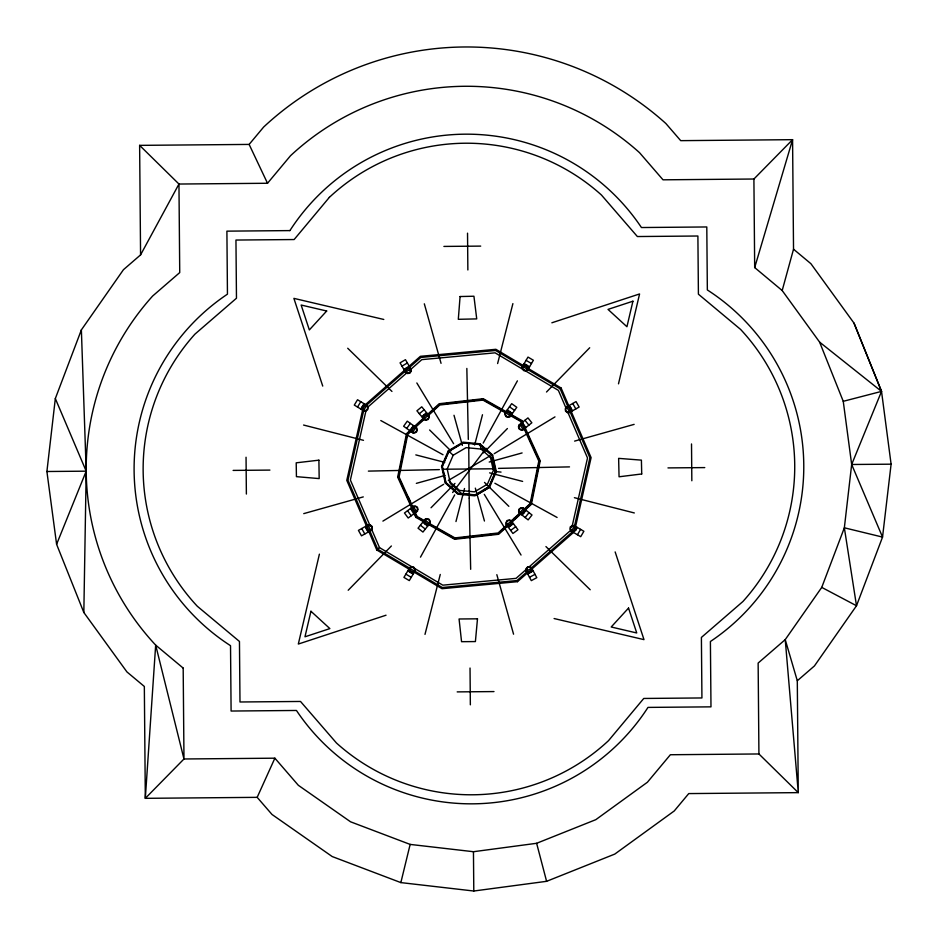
<?xml version="1.0" encoding="UTF-8"?>
<svg xmlns="http://www.w3.org/2000/svg" width="938" height="938" viewBox="0 0 938 938"><rect width="100%" height="100%" fill="white"/><g stroke="black" fill="none" stroke-linecap="round" stroke-linejoin="round"><path stroke-width="1.41" d="M83.834 612.491L86.202 471.169L81.372 329.895L123.441 269.71L140.571 254.89L178.959 184.036L267.518 183.262L290.487 155.755A258.149 258.149 0 0 1 639.564 152.706L663.014 179.815L753.906 179.017L792.575 139.668L793.525 249.191L782.186 290.534L819.613 342.124L843.25 401.312L851.669 464.486L844.352 527.801L821.747 587.387L785.235 639.622L758.139 663.06L758.924 753.964L798.273 792.633L688.75 793.583L674.234 810.971L614.789 854.084L546.596 881.321L473.796 891.018L400.854 882.599L332.193 856.546L272.008 814.477L257.176 797.347L145.32 798.332L144.335 686.464L126.947 671.936L83.834 612.491L56.597 544.298L46.9 471.509L55.33 398.556L81.372 329.895M793.525 249.191L810.913 263.707L854.026 323.153L881.532 391.392L891.1 464.181L882.541 537.087L856.5 605.749L814.43 665.945L797.3 680.765L798.273 792.633L785.235 639.622L797.3 680.765M527.918 369.513L528.246 367.168L526.816 365.269L524.471 364.952L522.583 366.383L522.255 368.728L523.685 370.616L526.03 370.944L527.918 369.513L522.56 366.359M414.772 571.336L415.112 568.991L413.693 567.091L411.348 566.763L409.449 568.182L409.109 570.527L410.527 572.426L412.872 572.755L414.772 571.336L409.425 568.158M524.342 427.669L539.514 460.957L530.756 503.976L524.283 509.897M539.514 460.957L530.767 503.976L525.35 508.9M362.795 409.226L346.779 480.362L366.981 527.226M363.85 409.824L347.998 480.244L367.426 525.327M365.902 411.043L350.378 480.022L370.369 526.406M571.981 526.957L587.516 457.979L567.525 411.594M574.349 526.769L589.885 457.756L569.894 411.348M575.416 527.344L591.104 457.638L570.914 410.774M505.476 412.462L504.937 414.76L506.192 416.777L508.502 417.304L510.518 416.05L511.046 413.74L509.791 411.735L507.481 411.207L505.476 412.462L510.542 416.073M319.401 554.159L298.319 644.054L386.034 615.211M618.494 383.841L639.575 293.946L551.861 322.789M400.854 882.599L410.152 844.411L350.566 821.805L298.331 785.294L274.881 758.185L183.977 758.983L145.32 798.332L155.673 645.11A258.149 258.149 0 0 1 152.636 296.033L179.733 272.583L178.959 184.036L139.621 145.367L140.571 254.89M424.996 634.381L440.262 574.455M497.621 363.545L512.898 303.619M474.651 445.034L482.484 414.748M455.962 521.551L464.509 488.51M424.75 519.781L424.105 522.056L425.254 524.131L427.529 524.776L429.604 523.627L430.249 521.34L429.1 519.277L426.813 518.62L424.75 519.781L429.627 523.639M782.186 290.534L754.68 267.565L792.575 139.668L680.707 140.653L665.886 123.523A297.452 297.452 0 0 0 263.66 127.029L249.133 144.417L139.621 145.367M56.597 544.298L86.202 471.169L55.33 398.556M821.747 587.387L856.5 605.749L844.352 527.801L882.541 537.087L851.669 464.486L881.532 391.392L854.026 323.153M488.921 486.67L474.722 495.041L458.307 493.458L445.96 482.531L442.396 466.444L448.974 451.33L463.173 442.959L479.576 444.542L491.922 455.469L495.487 471.556L488.921 486.67L489.53 487.221L474.898 495.839L457.979 494.209L445.257 482.953L441.575 466.362L448.352 450.779L462.997 442.161L479.904 443.791L492.638 455.047L496.308 471.638L489.53 487.408L476.61 495.018L461.672 493.587L450.439 483.645L447.192 469L453.171 455.247L466.104 447.637L481.03 449.068L492.262 459.01L495.51 473.655M442.677 465.142L448.763 451.143M479.904 443.791L481.03 449.068M493.552 476.668L489.12 486.857L484.336 489.671M257.176 797.347L274.881 758.185M423.554 416.859L424.504 415.088L426.427 414.502L428.197 415.44L428.783 417.363L427.845 419.134L425.922 419.72L424.14 418.782L423.554 416.859L424.152 418.77M420.482 557.149L454.684 494.924M483.199 443.076L517.401 380.851M519.57 424.633L518.421 426.708L519.077 428.983L521.153 430.12L523.427 429.463L524.577 427.388L523.92 425.113L521.845 423.976L519.57 424.633L523.451 429.487M522.056 367.215L527.988 357.085L533.382 360.251L527.449 370.381M571.441 531.236L574.595 525.843M575.334 527.602L573.329 531.025L531.107 568.158M575.428 530.674L577.327 527.437M577.433 534.754L580.599 529.36M409.929 567.314L403.926 577.409L409.308 580.599L415.3 570.503M416.8 511.573L418.02 509.545L417.445 507.247L415.405 506.028L413.107 506.614L411.899 508.642L412.474 510.94L414.502 512.16L416.8 511.573L413.095 506.579M357.53 407.057L360.778 401.71M360.778 409.027L364.014 403.668M362.772 408.886L364.823 405.497M363.498 410.633L365.843 410.985L367.755 409.589L368.118 407.244L366.711 405.333L364.366 404.981L362.455 406.377L362.103 408.722L363.498 410.633L366.723 405.31M406.717 428.455L410.352 423.366M409.812 430.659L413.435 425.571M411.805 430.671L414.104 427.447M412.38 432.5L416.015 427.411L413.693 426.896L411.676 428.15L411.149 430.46L412.403 432.465L414.713 433.004L416.718 431.75L417.246 429.44L415.991 427.435M504.879 413.248L511.691 403.68L516.779 407.315L509.967 416.871M409.519 372.796L410.727 371.202L410.469 369.22L408.862 368.001L406.869 368.282L405.662 369.889L405.931 371.87L407.538 373.09L409.531 372.808L410.738 371.214M452.632 492.532L486.119 448.27M367.825 525.139L366.359 527.004L366.641 529.36L368.505 530.826L370.862 530.545L372.327 528.68L372.046 526.324L370.182 524.858L367.825 525.139L370.873 530.568M425.336 518.984L418.043 528.188L422.944 532.069L430.237 522.865M519.699 513.215L523.58 508.314L524.717 510.413L524.072 512.687L521.997 513.848L519.722 513.192L518.573 511.128L519.218 508.842L521.282 507.693L523.568 508.349M521.61 513.274L524.072 510.166M522.185 515.185L526.066 510.284M525.151 517.542L529.032 512.64M527.719 567.373L526.453 568.932L526.652 570.925L528.211 572.203L530.205 572.004L531.483 570.445L531.283 568.44L529.724 567.173L527.719 567.373L526.464 568.932L526.664 570.925M348.197 590.248L391.381 545.986M546.502 392.014L589.697 347.752M483.492 452.878L507.411 428.525M431.034 507.763L454.965 483.422M410.598 429.932L406.506 433.673L397.665 477.125L411.899 508.349M413.658 427.118L422.85 418.7L423.788 419.72L415.217 427.529M426.942 414.959L439.195 403.727L483.246 398.709L506.895 412.087M410.387 431.07L407.127 434.024L398.369 477.043L412.333 507.669M414.678 427.107L423.331 419.216M427.634 415.264L439.488 404.372L483.105 399.4L506.028 412.368M410.95 431.433L407.749 434.376L399.084 476.961L412.896 507.282M428.033 415.78L439.781 405.017L482.964 400.092L505.652 412.931M410.551 508.466L416.05 517.459L417.129 516.475L424.668 520.789M509.44 415.077L520.789 421.49L521.833 420.541L523.017 423.144M506.649 525.151L498.101 532.983L454.93 537.908L429.71 523.639M510.917 521.247L520.531 512.429M523.732 509.498L530.146 503.624L538.811 461.039L523.791 428.091M429.311 524.19L454.778 538.6L498.395 533.628L507.012 525.702M519.957 513.848L511.327 521.751L521.047 512.875M498.395 533.628L508.103 524.729M507.88 525.855L498.688 534.273L454.637 539.291L428.502 524.506M511.972 522.114L521.165 513.684M525.257 509.944L531.377 504.327L540.218 460.875L524.799 427.048M365.621 404.454L405.052 369.807M408.335 366.91L420.388 356.323L495.885 349.299L523.474 365.679M365.574 406.06L405.697 370.791M408.945 367.931L420.869 357.448L495.616 350.495L522.935 366.711M367.626 407.28L406.646 372.984M409.894 370.123L421.819 359.641L495.1 352.829L558.391 390.384L565.813 407.62M368.704 531.248L376.783 549.996L379.503 547.616L442.795 585.171L516.064 578.359L526.91 568.827M527.895 369.654L560.174 388.813L561.1 388.004L569.178 406.752M529.079 566.927L570.269 530.72M413.717 570.55L442.267 587.505L517.014 580.552L526.769 571.969M413.154 571.582L441.997 588.701L517.495 581.677L527.355 573.012M531.74 569.155L573.364 532.585M419.333 413.728L424.152 409.754M421.748 416.66L426.567 412.685M423.671 417.187L426.731 414.678M423.753 419.098L428.584 415.124M518.773 425.219L527.953 417.891L531.846 422.78L522.677 430.108M572.356 525.995L570.75 527.215L570.48 529.196L571.688 530.802L573.681 531.084L575.287 529.864L575.557 527.883L574.349 526.277L572.356 525.995L574.337 526.288M413.893 505.992L404.466 512.992L408.194 518.011L417.621 511.011M506.532 524.846L511.55 521.118L512.101 523.439L510.882 525.468L508.584 526.042L506.555 524.834L505.981 522.536L507.188 520.496L509.486 519.922L511.527 521.141M508.361 525.397L511.538 523.029M508.408 527.391L513.438 523.662M510.671 530.439L515.701 526.71M382.903 521.106L443.639 484.325M494.256 453.675L554.979 416.894M449.959 450.439L458.33 445.515M460.722 444.108L463.114 442.689M448.317 480.467L490.14 455.833L493.376 470.477L487.397 484.231L474.476 491.84L459.55 490.41L449.337 481.37M445.257 482.953L445.96 482.531M491.922 455.469L492.638 455.047M401.98 366.125L407.373 362.959M403.903 369.396L408.218 366.875M405.72 370.229L409.132 368.224M405.533 372.116L405.204 369.771L406.635 367.872L408.98 367.555L410.867 368.986L411.196 371.331L409.765 373.218L407.42 373.547L405.533 372.116L410.891 368.962M565.825 407.409L576.038 401.605L579.133 407.045L568.92 412.849M368.681 524.635L358.433 530.38L361.493 535.833L371.741 530.087M427.482 524.307L429.229 523.334L429.78 521.399L428.807 519.64L426.872 519.089L425.113 520.074L424.562 521.997L425.547 523.756L427.482 524.307L425.547 523.744M521.34 508.161L519.582 509.135L519.031 511.069L520.015 512.828L521.95 513.379L523.697 512.394L524.248 510.471L523.275 508.713L521.34 508.161L523.263 508.724M526.206 571.16L531.717 568.205L531.928 570.574L530.427 572.415L528.071 572.649L526.241 571.148L526.007 568.791L527.508 566.962L529.864 566.716L531.694 568.217M527.942 571.969L531.436 570.093M527.707 573.95L533.218 570.996M529.501 577.292L535.012 574.337M410.152 844.411L473.456 851.716L536.63 843.297L595.818 819.66L647.408 782.245L670.377 754.738L758.924 753.964M425.922 419.708L427.834 419.134M303.748 513.625L363.276 496.894M574.607 441.106L634.135 424.375M489.214 462.047L522.103 452.937M416.343 483.363L445.128 475.39M843.25 401.312L881.532 391.392L819.613 342.124M368.634 530.369L370.627 530.134L371.87 528.551L371.636 526.558L370.053 525.315L368.059 525.55L366.817 527.133L367.051 529.126L368.634 530.369L367.063 529.126M439.5 404.395L483.093 399.424M368.376 471.111L439.359 469.621M498.524 468.379L569.507 466.889M443.897 246.424L480.702 246.108M851.669 464.486L891.1 464.181M46.9 471.509L86.202 471.169M233.116 470.407L269.921 470.09M442.455 469.235L495.428 468.766M667.973 467.91L704.766 467.593M457.193 691.892L493.986 691.576M464.498 442.83L468.637 443.228M472.775 443.627L478.31 444.155M441.575 466.362L442.396 466.444M495.487 471.556L501.044 472.095M459.585 493.845L465.107 494.373M469.246 494.772L474.78 495.311M383.783 319.459L293.887 298.366L322.731 386.081M554.1 618.541L643.996 639.634L615.152 551.919M303.572 425.043L363.487 440.321M574.396 497.679L634.323 512.957M489.589 472.869L522.63 481.405M415.815 454.895L444.729 462.364M380.793 420.541L443.017 454.742M494.877 483.258L557.09 517.459M510.635 414.197L521.833 420.541M511.104 415.276L521.305 421.01L522.501 423.695M424.234 521.282L416.578 516.99L414.784 512.969M416.05 517.459L423.519 521.692M526.077 360.356L531.471 363.522M524.154 363.639L529.548 366.793M524.319 365.621L527.731 367.626M573.739 525.339L583.87 531.283L580.716 536.677L570.585 530.732M527.238 367.907L561.1 388.004M409.988 568.346L377.709 549.187L369.713 530.627M376.783 549.996L409.39 569.343M409.625 570.058L413.037 572.086M407.807 570.879L413.177 574.079M405.873 574.15L411.243 577.339M367.567 405.826L357.53 399.74L354.294 405.087L364.331 411.172M509.486 406.775L514.575 410.41M507.282 409.859L512.371 413.494M507.27 411.864L510.495 414.162M416.824 427.986L407.256 421.162L403.633 426.251L413.189 433.075M408.862 368.024L410.457 369.22M522.806 507.704L532.01 514.997L528.129 519.898L518.925 512.605M424.68 521.669L427.775 524.131M422.757 522.231L427.658 526.124M420.4 525.21L425.301 529.091M479.693 444.295L492.157 455.329M481.968 448.599L484.008 450.416M448.352 450.779L453.171 455.247M446.769 483.598L458.201 493.705M347.705 348.244L391.955 391.439M545.928 546.561L590.19 589.756M484.5 482.413L508.842 506.332M429.604 429.967L450.908 450.897M514.094 518.28L515.032 519.3M429.217 415.886L421.748 406.822L416.918 410.809L424.386 419.861M524.987 420.259L528.88 425.149M522.02 422.628L525.925 427.517M521.458 424.551L523.932 427.646M510.952 520.332L517.952 529.759L512.934 533.488L505.934 524.061M412.556 508.419L414.913 511.597M407.514 510.729L411.231 515.748M416.835 382.962L453.617 443.686M484.266 494.314L521.047 555.038M411.395 369.818L405.451 359.688L400.057 362.854L406.002 372.984M572.743 403.481L575.826 408.921M570.058 406.447L572.532 410.797M568.58 407.162L570.539 410.61M566.693 406.916L569.776 412.357M367.039 526.863L368.986 530.322M365.668 527.754L368.118 532.116M361.74 528.528L364.812 533.968M531.248 567.338L536.806 577.679L531.295 580.634L525.737 570.292M249.133 144.417L267.518 183.262M520.789 421.49L521.985 424.128M408.124 496.718L410.527 501.982M415.3 512.547L417.105 516.51M560.174 388.813L568.182 407.373M517.014 580.552L517.495 581.677M371.507 529.055L379.503 547.616M424.316 303.806L441.048 363.334M496.835 574.666L513.567 634.194M475.32 488.135L484.442 521.024M454.004 415.276L462.364 445.421M536.63 843.297L546.596 881.321M493.06 459.386L495.768 471.58M442.724 469.129L445.726 482.671M466.843 368.435L468.32 439.418M469.176 498.324L470.665 569.307M753.906 179.017L754.68 267.565M691.517 443.955L691.834 480.76M473.456 851.716L473.796 891.018M467.534 233.175L467.863 269.968M468.707 442.513L469.199 498.019M470.032 668.032L470.348 704.825M246.049 457.24L246.377 494.045M460.077 296.537L458.307 319.307L476.727 318.897L473.925 296.232L460.077 296.537M477.489 618.822L475.402 641.569L461.555 641.686L459.069 618.986L477.489 618.822M522.982 366.617L522.712 368.611L523.92 370.205L525.913 370.487L527.519 369.267L527.789 367.286L526.581 365.679L524.588 365.41L522.982 366.617M570.351 526.968L570.023 529.325L571.453 531.213L573.798 531.529L575.686 530.111L576.014 527.754L574.584 525.866L572.239 525.55L570.351 526.968M409.847 568.416L409.566 570.41L410.774 572.016L412.755 572.297L414.362 571.101L414.655 569.108L413.447 567.502L411.454 567.22L409.847 568.416M362.865 406.623L362.56 408.616L363.745 410.234L365.738 410.539L367.356 409.343L367.661 407.362L366.465 405.744L364.483 405.439L362.865 406.623M412.063 428.432L411.606 430.39L412.673 432.09L414.631 432.535L416.331 431.48L416.789 429.522L415.722 427.81L413.764 427.365L412.063 428.432M505.852 412.732L505.406 414.69L506.473 416.39L508.431 416.847L510.131 415.78L510.577 413.822L509.522 412.122L507.564 411.665L505.852 412.732M310.947 611.259L304.967 636.796L329.883 628.601L310.947 611.259M632.927 301.204L626.936 326.741L608.012 309.399L632.927 301.204M424.199 414.725L423.085 416.812L423.777 419.087L425.875 420.189L428.138 419.497L429.252 417.41L428.56 415.147L426.462 414.033L424.199 414.725M519.863 424.996L518.89 426.755L519.441 428.689L521.2 429.651L523.134 429.1L524.108 427.341L523.545 425.406L521.786 424.433L519.863 424.996M413.388 506.989L412.357 508.713L412.849 510.659L414.573 511.691L416.519 511.198L417.551 509.475L417.07 507.528L415.346 506.497L413.388 506.989M507.47 520.883L506.438 522.607L506.93 524.553L508.654 525.585L510.6 525.092L511.632 523.369L511.14 521.422L509.416 520.391L507.47 520.883M566.704 406.951L565.251 408.816L565.544 411.172L567.42 412.626L569.765 412.333L571.219 410.457L570.925 408.112L569.061 406.658L566.704 406.951M566.939 407.35L565.708 408.945L565.954 410.938L567.537 412.169L569.53 411.923L570.761 410.34L570.515 408.335L568.932 407.104L566.939 407.35M329.355 197.367L294.133 239.542L235.954 240.046L236.47 298.225L194.916 334.163A201.201 201.201 0 0 0 197.297 606.241L239.46 641.463L239.987 701.987L300.512 701.46L336.461 743.002A201.201 201.201 0 0 0 608.539 740.633L643.749 698.458L701.929 697.954L701.401 637.43L742.943 601.481A201.201 201.201 0 0 0 740.574 329.402L698.411 294.192L697.895 236.013L637.371 236.54L601.422 194.998A201.201 201.201 0 0 0 329.355 197.367M326.682 311.006L309.341 329.93L301.145 305.026L326.682 311.006M628.542 608.07L611.201 626.994L636.738 632.974L628.542 608.07M641.721 473.971L619.057 476.785L618.634 458.365L641.404 460.136L641.721 473.971M318.897 460.171L296.209 462.821L296.431 476.656L319.178 478.591L318.897 460.171M289.912 230.596L226.902 231.147L227.453 294.157A210.241 210.241 0 0 0 230.525 645.684L231.1 711.039L296.443 710.465A210.241 210.241 0 0 0 647.982 707.404L710.981 706.853L710.406 641.498A210.241 210.241 0 0 0 707.346 289.959L706.795 226.961L641.44 227.535A210.241 210.241 0 0 0 289.912 230.596M183.18 668.079L155.673 645.11L183.977 758.983L183.18 668.079"/></g></svg>
